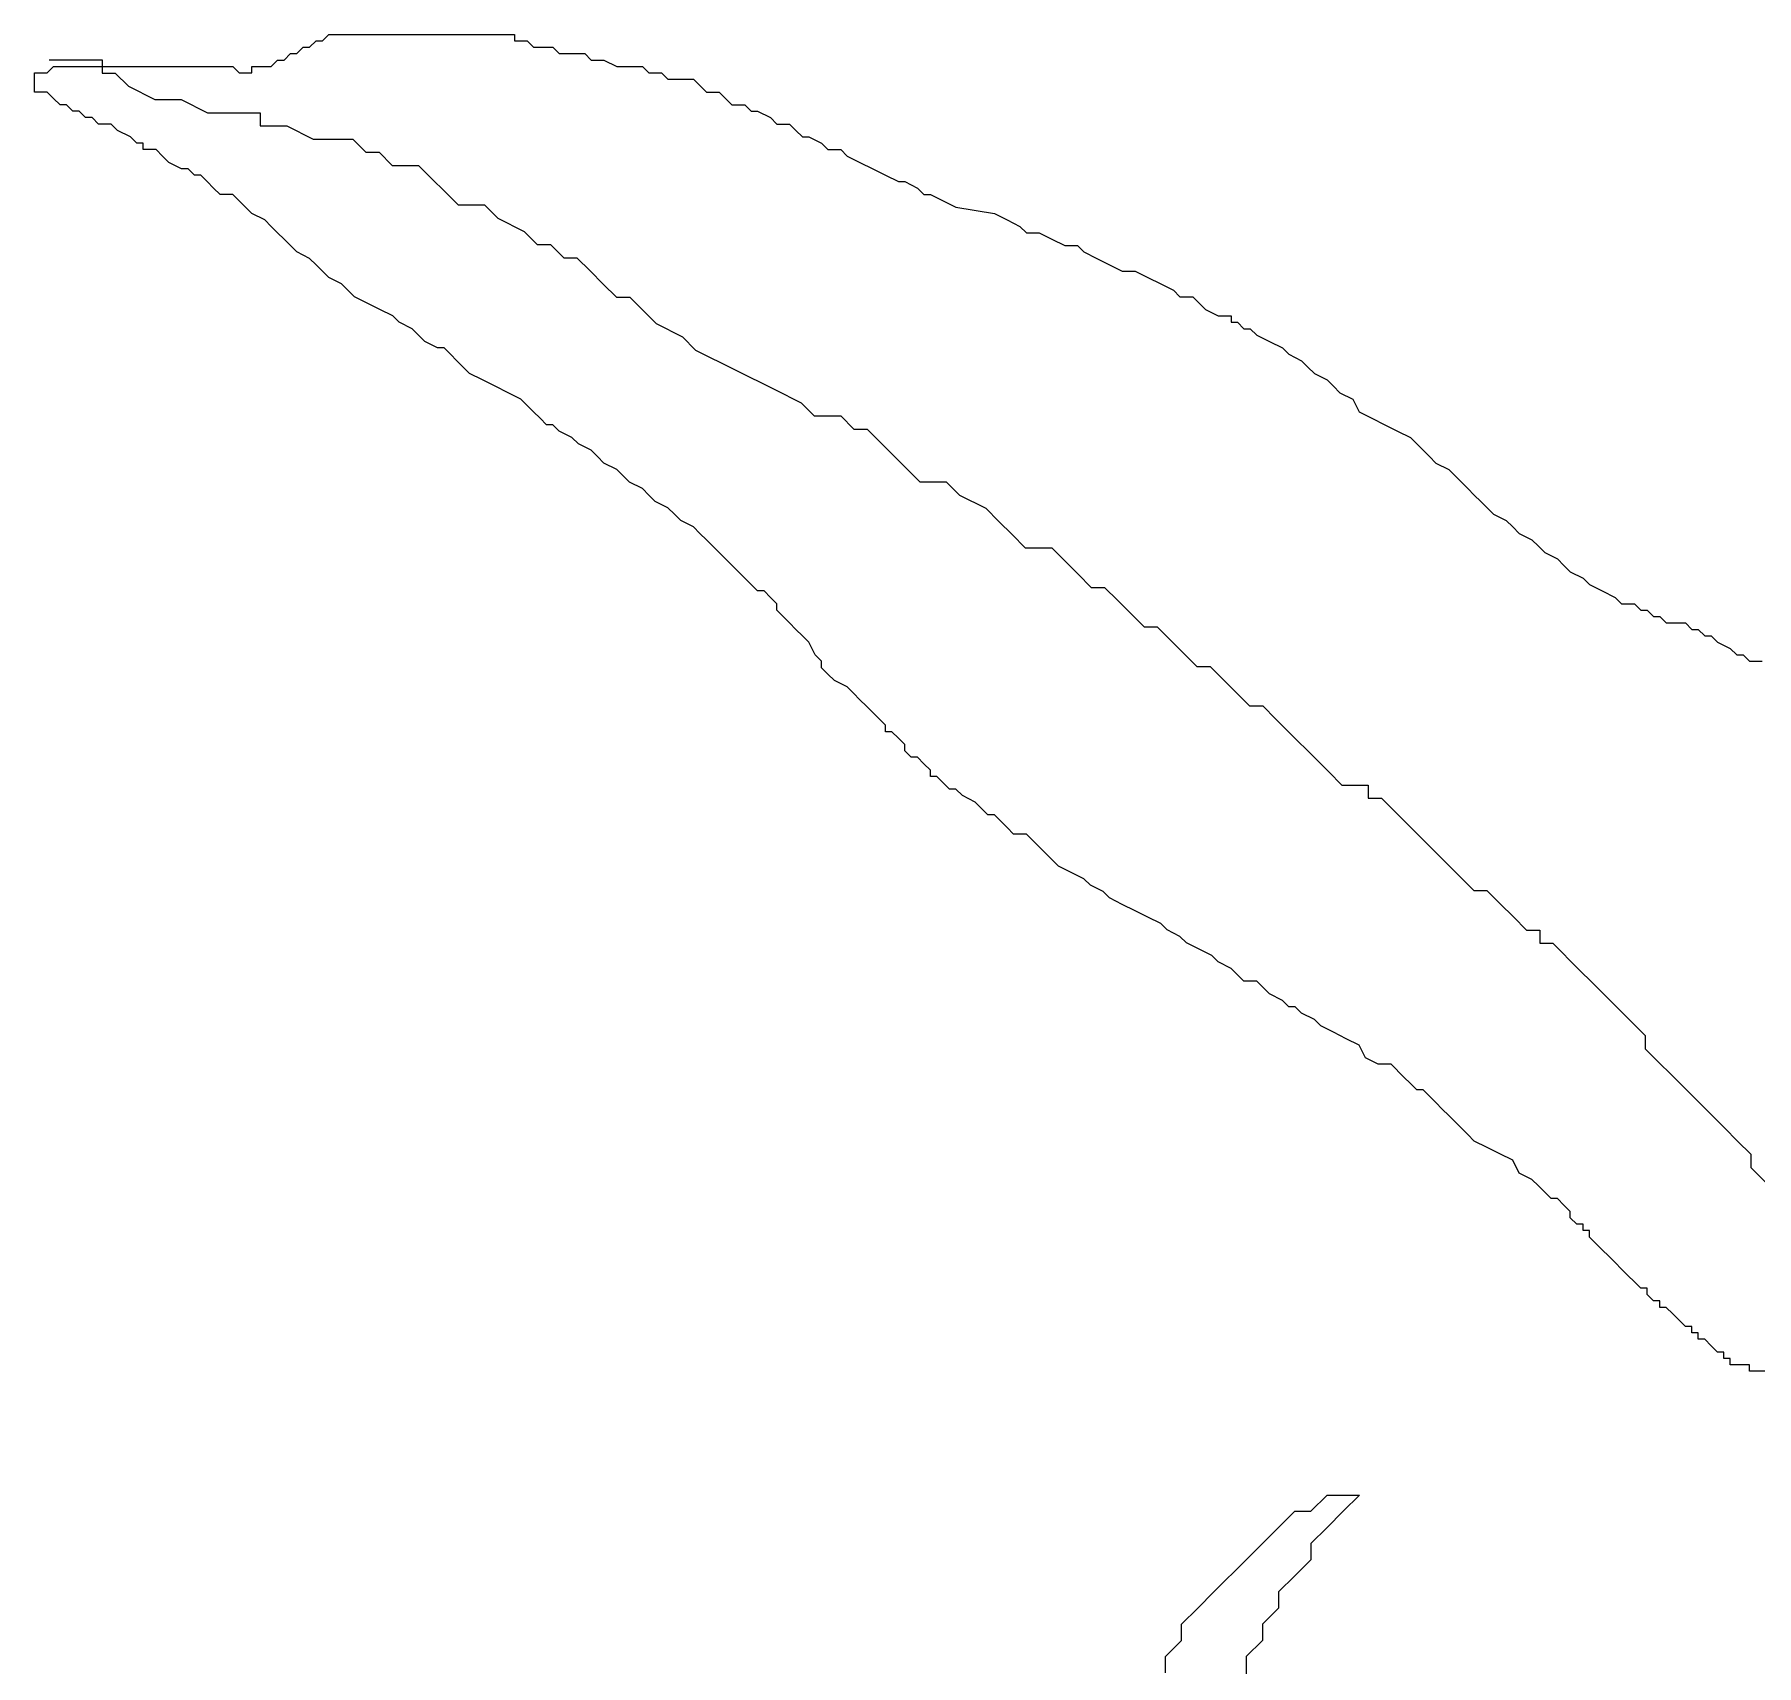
# Model space of a CAD drawing. Header units: millimetres. Extents: x 12377 to 30673, y 89761 to 101952.
# Drawn here: x 14218.5 to 14427, y 96937.6 to 97135.1 of the extents above; entities that cross this region are included whole.
import ezdxf

# ---------------------------------------------------------------- set-up
doc = ezdxf.new("R2010")
doc.units = ezdxf.units.MM

# ---------------------------------------------------------------- blocks, each defined once
blk = doc.blocks.new('A$C653B1D6D')
for p, q in [((111.96, 1143.67), (112.93, 1144.64)), ((112.93, 1144.64), (141.01, 1144.64)), ((141.01, 1144.64), (141.01, 1143.67)), ((106.15, 1140.77), (107.12, 1141.74)), ((107.12, 1141.74), (108.08, 1141.74)), ((108.08, 1141.74), (109.05, 1142.71)), ((109.05, 1142.71), (110.02, 1142.71)), ((110.02, 1142.71), (110.99, 1143.67)), ((110.99, 1143.67), (111.96, 1143.67)), ((141.01, 1143.67), (142.95, 1143.67)), ((142.95, 1143.67), (143.92, 1142.71)), ((143.92, 1142.71), (146.83, 1142.71)), ((146.83, 1142.71), (147.79, 1141.74)), ((147.79, 1141.74), (151.67, 1141.74)), ((151.67, 1141.74), (152.64, 1140.77)), ((70.31, 1138.84), (71.28, 1139.8)), ((70.62, 1140.78), (78.61, 1140.78)), ((71.28, 1139.8), (72.25, 1139.8)), ((72.25, 1139.8), (98.4, 1139.8)), ((78.61, 1140.78), (78.61, 1138.79)), ((98.4, 1139.8), (99.37, 1138.84)), ((101.3, 1139.8), (104.21, 1139.8)), ((101.3, 1138.84), (101.3, 1139.8)), ((104.21, 1139.8), (105.18, 1140.77)), ((105.18, 1140.77), (106.15, 1140.77)), ((152.64, 1140.77), (154.57, 1140.77)), ((154.57, 1140.77), (156.51, 1139.8)), ((156.51, 1139.8), (160.38, 1139.8)), ((160.38, 1139.8), (161.35, 1138.84)), ((68.37, 1138.84), (70.31, 1138.84)), ((68.37, 1135.93), (68.37, 1138.84)), ((78.61, 1138.79), (80.6, 1138.79)), ((80.6, 1138.79), (82.6, 1136.8)), ((82.6, 1136.8), (86.59, 1134.8)), ((99.37, 1138.84), (101.3, 1138.84)), ((161.35, 1138.84), (163.29, 1138.84)), ((163.29, 1138.84), (164.26, 1137.87)), ((164.26, 1137.87), (168.13, 1137.87)), ((168.13, 1137.87), (169.1, 1136.9)), ((169.1, 1136.9), (170.07, 1135.93)), ((70.31, 1135.93), (68.37, 1135.93)), ((71.28, 1134.96), (70.31, 1135.93)), ((72.25, 1134), (71.28, 1134.96)), ((73.22, 1134), (72.25, 1134)), ((74.19, 1133.03), (73.22, 1134)), ((86.59, 1134.8), (90.58, 1134.8)), ((90.58, 1134.8), (94.58, 1132.81)), ((170.07, 1135.93), (172.01, 1135.93)), ((172.01, 1135.93), (172.98, 1134.96)), ((172.98, 1134.96), (173.94, 1134)), ((173.94, 1134), (175.88, 1134)), ((175.88, 1134), (176.85, 1133.03)), ((75.15, 1133.03), (74.19, 1133.03)), ((76.12, 1132.06), (75.15, 1133.03)), ((77.09, 1132.06), (76.12, 1132.06)), ((78.06, 1131.09), (77.09, 1132.06)), ((94.58, 1132.81), (102.56, 1132.81)), ((102.56, 1132.81), (102.56, 1130.81)), ((176.85, 1133.03), (177.82, 1133.03)), ((177.82, 1133.03), (179.75, 1132.06)), ((179.75, 1132.06), (180.72, 1131.09)), ((80, 1131.09), (78.06, 1131.09)), ((80.97, 1130.13), (80, 1131.09)), ((82.9, 1129.16), (80.97, 1130.13)), ((83.87, 1128.19), (82.9, 1129.16)), ((102.56, 1130.81), (106.55, 1130.81)), ((106.55, 1130.81), (110.55, 1128.82)), ((110.55, 1128.82), (116.54, 1128.82)), ((116.54, 1128.82), (118.53, 1126.82)), ((180.72, 1131.09), (182.66, 1131.09)), ((182.66, 1131.09), (183.63, 1130.13)), ((183.63, 1130.13), (184.6, 1129.16)), ((184.6, 1129.16), (185.57, 1129.16)), ((185.57, 1129.16), (187.5, 1128.19)), ((84.84, 1128.19), (83.87, 1128.19)), ((84.84, 1127.22), (84.84, 1128.19)), ((86.78, 1127.22), (84.84, 1127.22)), ((87.75, 1126.25), (86.78, 1127.22)), ((88.71, 1125.29), (87.75, 1126.25)), ((118.53, 1126.82), (120.53, 1126.82)), ((120.53, 1126.82), (122.52, 1124.83)), ((187.5, 1128.19), (188.47, 1127.22)), ((188.47, 1127.22), (190.41, 1127.22)), ((190.41, 1127.22), (191.38, 1126.25)), ((191.38, 1126.25), (193.31, 1125.29)), ((90.65, 1124.32), (88.71, 1125.29)), ((91.62, 1124.32), (90.65, 1124.32)), ((92.59, 1123.35), (91.62, 1124.32)), ((93.56, 1123.35), (92.59, 1123.35)), ((94.52, 1122.38), (93.56, 1123.35)), ((122.52, 1124.83), (126.52, 1124.83)), ((126.52, 1124.83), (132.51, 1118.84)), ((193.31, 1125.29), (195.25, 1124.32)), ((195.25, 1124.32), (197.19, 1123.35)), ((197.19, 1123.35), (199.13, 1122.38)), ((95.49, 1121.41), (94.52, 1122.38)), ((96.46, 1120.45), (95.49, 1121.41)), ((199.13, 1122.38), (200.09, 1122.38)), ((200.09, 1122.38), (202.03, 1121.41)), ((202.03, 1121.41), (203, 1120.45)), ((98.4, 1120.45), (96.46, 1120.45)), ((99.37, 1119.48), (98.4, 1120.45)), ((100.34, 1118.51), (99.37, 1119.48)), ((101.3, 1117.54), (100.34, 1118.51)), ((132.51, 1118.84), (136.5, 1118.84)), ((136.5, 1118.84), (138.49, 1116.85)), ((203, 1120.45), (203.97, 1120.45)), ((203.97, 1120.45), (205.9, 1119.48)), ((205.9, 1119.48), (207.84, 1118.51)), ((207.84, 1118.51), (213.65, 1117.54)), ((103.24, 1116.58), (101.3, 1117.54)), ((104.21, 1115.61), (103.24, 1116.58)), ((105.18, 1114.64), (104.21, 1115.61)), ((138.49, 1116.85), (142.49, 1114.85)), ((213.65, 1117.54), (215.59, 1116.58)), ((215.59, 1116.58), (217.53, 1115.61)), ((217.53, 1115.61), (218.5, 1114.64)), ((106.15, 1113.67), (105.18, 1114.64)), ((107.12, 1112.7), (106.15, 1113.67)), ((142.49, 1114.85), (144.48, 1112.86)), ((218.5, 1114.64), (220.43, 1114.64)), ((220.43, 1114.64), (222.37, 1113.67)), ((222.37, 1113.67), (224.31, 1112.7)), ((108.08, 1111.74), (107.12, 1112.7)), ((110.02, 1110.77), (108.08, 1111.74)), ((110.99, 1109.8), (110.02, 1110.77)), ((144.48, 1112.86), (146.48, 1112.86)), ((146.48, 1112.86), (148.48, 1110.86)), ((148.48, 1110.86), (150.47, 1110.86)), ((150.47, 1110.86), (152.47, 1108.87)), ((224.31, 1112.7), (226.24, 1112.7)), ((226.24, 1112.7), (227.21, 1111.74)), ((227.21, 1111.74), (229.15, 1110.77)), ((229.15, 1110.77), (231.09, 1109.8)), ((111.96, 1108.83), (110.99, 1109.8)), ((112.93, 1107.86), (111.96, 1108.83)), ((114.86, 1106.9), (112.93, 1107.86)), ((152.47, 1108.87), (154.46, 1106.87)), ((231.09, 1109.8), (233.02, 1108.83)), ((233.02, 1108.83), (234.96, 1108.83)), ((234.96, 1108.83), (236.9, 1107.86)), ((236.9, 1107.86), (238.83, 1106.9)), ((116.8, 1104.96), (114.86, 1106.9)), ((154.46, 1106.87), (156.46, 1104.88)), ((238.83, 1106.9), (240.77, 1105.93)), ((240.77, 1105.93), (241.74, 1104.96)), ((118.74, 1103.99), (116.8, 1104.96)), ((120.67, 1103.03), (118.74, 1103.99)), ((122.61, 1102.06), (120.67, 1103.03)), ((156.46, 1104.88), (158.46, 1104.88)), ((158.46, 1104.88), (162.45, 1100.89)), ((241.74, 1104.96), (243.68, 1104.96)), ((243.68, 1104.96), (244.65, 1103.99)), ((244.65, 1103.99), (245.61, 1103.03)), ((245.61, 1103.03), (247.55, 1102.06)), ((123.58, 1101.09), (122.61, 1102.06)), ((125.52, 1100.12), (123.58, 1101.09)), ((126.49, 1099.15), (125.52, 1100.12)), ((162.45, 1100.89), (166.44, 1098.89)), ((247.55, 1102.06), (249.49, 1102.06)), ((249.49, 1102.06), (249.49, 1101.09)), ((249.49, 1101.09), (250.46, 1101.09)), ((250.46, 1101.09), (251.43, 1100.12)), ((251.43, 1100.12), (252.39, 1100.12)), ((252.39, 1100.12), (253.36, 1099.15)), ((127.45, 1098.19), (126.49, 1099.15)), ((129.39, 1097.22), (127.45, 1098.19)), ((166.44, 1098.89), (168.44, 1096.9)), ((253.36, 1099.15), (255.3, 1098.19)), ((255.3, 1098.19), (257.24, 1097.22)), ((130.36, 1097.22), (129.39, 1097.22)), ((131.33, 1096.25), (130.36, 1097.22)), ((132.3, 1095.28), (131.33, 1096.25)), ((133.27, 1094.32), (132.3, 1095.28)), ((168.44, 1096.9), (180.41, 1090.92)), ((257.24, 1097.22), (258.21, 1096.25)), ((258.21, 1096.25), (260.14, 1095.28)), ((260.14, 1095.28), (261.11, 1094.32)), ((134.23, 1093.35), (133.27, 1094.32)), ((136.17, 1092.38), (134.23, 1093.35)), ((138.11, 1091.41), (136.17, 1092.38)), ((261.11, 1094.32), (262.08, 1093.35)), ((262.08, 1093.35), (264.02, 1092.38)), ((264.02, 1092.38), (264.98, 1091.41)), ((140.05, 1090.44), (138.11, 1091.41)), ((141.98, 1089.48), (140.05, 1090.44)), ((142.95, 1088.51), (141.98, 1089.48)), ((180.41, 1090.92), (184.41, 1088.92)), ((264.98, 1091.41), (265.95, 1090.44)), ((265.95, 1090.44), (267.89, 1089.48)), ((267.89, 1089.48), (268.86, 1087.54)), ((143.92, 1087.54), (142.95, 1088.51)), ((144.89, 1086.57), (143.92, 1087.54)), ((184.41, 1088.92), (186.4, 1086.93)), ((186.4, 1086.93), (190.4, 1086.93)), ((190.4, 1086.93), (192.39, 1084.93)), ((268.86, 1087.54), (270.8, 1086.57)), ((145.86, 1085.6), (144.89, 1086.57)), ((146.83, 1085.6), (145.86, 1085.6)), ((147.79, 1084.64), (146.83, 1085.6)), ((149.73, 1083.67), (147.79, 1084.64)), ((192.39, 1084.93), (194.39, 1084.93)), ((194.39, 1084.93), (196.38, 1082.94)), ((270.8, 1086.57), (272.73, 1085.6)), ((272.73, 1085.6), (274.67, 1084.64)), ((274.67, 1084.64), (276.61, 1083.67)), ((150.7, 1082.7), (149.73, 1083.67)), ((152.64, 1081.73), (150.7, 1082.7)), ((153.6, 1080.77), (152.64, 1081.73)), ((196.38, 1082.94), (198.38, 1080.94)), ((276.61, 1083.67), (277.58, 1082.7)), ((277.58, 1082.7), (278.54, 1081.73)), ((278.54, 1081.73), (279.51, 1080.77)), ((154.57, 1079.8), (153.6, 1080.77)), ((156.51, 1078.83), (154.57, 1079.8)), ((198.38, 1080.94), (200.38, 1078.95)), ((279.51, 1080.77), (280.48, 1079.8)), ((280.48, 1079.8), (282.42, 1078.83)), ((157.48, 1077.86), (156.51, 1078.83)), ((158.45, 1076.89), (157.48, 1077.86)), ((160.38, 1075.93), (158.45, 1076.89)), ((200.38, 1078.95), (202.37, 1076.95)), ((202.37, 1076.95), (206.37, 1076.95)), ((206.37, 1076.95), (208.36, 1074.96)), ((282.42, 1078.83), (283.39, 1077.86)), ((283.39, 1077.86), (284.36, 1076.89)), ((284.36, 1076.89), (285.32, 1075.93)), ((161.35, 1074.96), (160.38, 1075.93)), ((162.32, 1073.99), (161.35, 1074.96)), ((164.26, 1073.02), (162.32, 1073.99)), ((208.36, 1074.96), (212.35, 1072.96)), ((285.32, 1075.93), (286.29, 1074.96)), ((286.29, 1074.96), (287.26, 1073.99)), ((287.26, 1073.99), (288.23, 1073.02)), ((165.23, 1072.06), (164.26, 1073.02)), ((166.2, 1071.09), (165.23, 1072.06)), ((212.35, 1072.96), (214.35, 1070.97)), ((288.23, 1073.02), (289.2, 1072.06)), ((289.2, 1072.06), (291.13, 1071.09)), ((168.13, 1070.12), (166.2, 1071.09)), ((169.1, 1069.15), (168.13, 1070.12)), ((170.07, 1068.18), (169.1, 1069.15)), ((214.35, 1070.97), (216.35, 1068.97)), ((216.35, 1068.97), (218.34, 1066.98)), ((291.13, 1071.09), (292.1, 1070.12)), ((292.1, 1070.12), (293.07, 1069.15)), ((293.07, 1069.15), (295.01, 1068.18)), ((171.04, 1067.22), (170.07, 1068.18)), ((172.01, 1066.25), (171.04, 1067.22)), ((172.98, 1065.28), (172.01, 1066.25)), ((218.34, 1066.98), (222.34, 1066.98)), ((222.34, 1066.98), (224.33, 1064.98)), ((295.01, 1068.18), (295.98, 1067.22)), ((295.98, 1067.22), (296.95, 1066.25)), ((296.95, 1066.25), (298.88, 1065.28)), ((174.91, 1063.34), (172.98, 1065.28)), ((224.33, 1064.98), (226.33, 1062.99)), ((298.88, 1065.28), (299.85, 1064.31)), ((299.85, 1064.31), (300.82, 1063.34)), ((175.88, 1062.38), (174.91, 1063.34)), ((176.85, 1061.41), (175.88, 1062.38)), ((177.82, 1060.44), (176.85, 1061.41)), ((226.33, 1062.99), (228.32, 1060.99)), ((228.32, 1060.99), (230.32, 1060.99)), ((230.32, 1060.99), (232.32, 1059)), ((300.82, 1063.34), (302.76, 1062.38)), ((302.76, 1062.38), (303.73, 1061.41)), ((303.73, 1061.41), (305.66, 1060.44)), ((178.79, 1060.44), (177.82, 1060.44)), ((179.75, 1059.47), (178.79, 1060.44)), ((180.72, 1058.51), (179.75, 1059.47)), ((180.72, 1057.54), (180.72, 1058.51)), ((232.32, 1059), (236.31, 1055.01)), ((305.66, 1060.44), (307.6, 1059.47)), ((307.6, 1059.47), (308.57, 1058.51)), ((308.57, 1058.51), (310.51, 1058.51)), ((310.51, 1058.51), (311.47, 1057.54)), ((181.69, 1056.57), (180.72, 1057.54)), ((182.66, 1055.6), (181.69, 1056.57)), ((183.63, 1054.63), (182.66, 1055.6)), ((311.47, 1057.54), (312.44, 1057.54)), ((312.44, 1057.54), (313.41, 1056.57)), ((313.41, 1056.57), (314.38, 1056.57)), ((314.38, 1056.57), (315.35, 1055.6)), ((315.35, 1055.6), (318.25, 1055.6)), ((318.25, 1055.6), (319.22, 1054.63)), ((184.6, 1053.67), (183.63, 1054.63)), ((185.57, 1052.7), (184.6, 1053.67)), ((236.31, 1055.01), (238.31, 1055.01)), ((238.31, 1055.01), (240.3, 1053.01)), ((240.3, 1053.01), (242.3, 1051.02)), ((319.22, 1054.63), (320.19, 1054.63)), ((320.19, 1054.63), (321.16, 1053.67)), ((321.16, 1053.67), (322.13, 1053.67)), ((322.13, 1053.67), (323.1, 1052.7)), ((186.53, 1050.76), (185.57, 1052.7)), ((187.5, 1049.8), (186.53, 1050.76)), ((242.3, 1051.02), (244.29, 1049.02)), ((323.1, 1052.7), (325.03, 1051.73)), ((325.03, 1051.73), (326, 1050.76)), ((326, 1050.76), (326.97, 1050.76)), ((326.97, 1050.76), (327.94, 1049.8)), ((187.5, 1048.83), (187.5, 1049.8)), ((188.47, 1047.86), (187.5, 1048.83)), ((189.44, 1046.89), (188.47, 1047.86)), ((244.29, 1049.02), (246.29, 1049.02)), ((246.29, 1049.02), (252.28, 1043.04)), ((327.94, 1049.8), (329.88, 1049.8)), ((191.38, 1045.92), (189.44, 1046.89)), ((192.35, 1044.96), (191.38, 1045.92)), ((193.31, 1043.99), (192.35, 1044.96)), ((194.28, 1043.02), (193.31, 1043.99)), ((195.25, 1042.05), (194.28, 1043.02)), ((252.28, 1043.04), (254.27, 1043.04)), ((254.27, 1043.04), (256.27, 1041.05)), ((196.22, 1041.08), (195.25, 1042.05)), ((197.19, 1040.12), (196.22, 1041.08)), ((197.19, 1039.15), (197.19, 1040.12)), ((256.27, 1041.05), (264.26, 1033.07)), ((198.16, 1039.15), (197.19, 1039.15)), ((199.13, 1038.18), (198.16, 1039.15)), ((200.09, 1037.21), (199.13, 1038.18)), ((200.09, 1036.25), (200.09, 1037.21)), ((201.06, 1035.28), (200.09, 1036.25)), ((202.03, 1035.28), (201.06, 1035.28)), ((203, 1034.31), (202.03, 1035.28)), ((203.97, 1033.34), (203, 1034.31)), ((203.97, 1032.37), (203.97, 1033.34)), ((204.94, 1032.37), (203.97, 1032.37)), ((205.9, 1031.41), (204.94, 1032.37)), ((264.26, 1033.07), (266.25, 1031.07)), ((206.87, 1030.44), (205.9, 1031.41)), ((207.84, 1030.44), (206.87, 1030.44)), ((208.81, 1029.47), (207.84, 1030.44)), ((266.25, 1031.07), (270.24, 1031.07)), ((270.24, 1031.07), (270.24, 1029.08)), ((210.75, 1028.5), (208.81, 1029.47)), ((211.72, 1027.54), (210.75, 1028.5)), ((212.68, 1026.57), (211.72, 1027.54)), ((270.24, 1029.08), (272.24, 1029.08)), ((272.24, 1029.08), (278.23, 1023.09)), ((213.65, 1026.57), (212.68, 1026.57)), ((214.62, 1025.6), (213.65, 1026.57)), ((215.59, 1024.63), (214.62, 1025.6)), ((216.56, 1023.66), (215.59, 1024.63)), ((218.5, 1023.66), (216.56, 1023.66)), ((219.46, 1022.7), (218.5, 1023.66)), ((220.43, 1021.73), (219.46, 1022.7)), ((221.4, 1020.76), (220.43, 1021.73)), ((278.23, 1023.09), (280.23, 1021.1)), ((222.37, 1019.79), (221.4, 1020.76)), ((223.34, 1018.82), (222.37, 1019.79)), ((280.23, 1021.1), (282.22, 1019.1)), ((282.22, 1019.1), (286.21, 1015.11)), ((225.28, 1017.86), (223.34, 1018.82)), ((227.21, 1016.89), (225.28, 1017.86)), ((228.18, 1015.92), (227.21, 1016.89)), ((230.12, 1014.95), (228.18, 1015.92)), ((231.09, 1013.99), (230.12, 1014.95)), ((233.02, 1013.02), (231.09, 1013.99)), ((286.21, 1015.11), (288.21, 1015.11)), ((288.21, 1015.11), (290.21, 1013.12)), ((234.96, 1012.05), (233.02, 1013.02)), ((236.9, 1011.08), (234.96, 1012.05)), ((290.21, 1013.12), (292.2, 1011.12)), ((238.83, 1010.11), (236.9, 1011.08)), ((239.8, 1009.15), (238.83, 1010.11)), ((241.74, 1008.18), (239.8, 1009.15)), ((292.2, 1011.12), (294.2, 1009.13)), ((294.2, 1009.13), (296.2, 1009.13)), ((296.2, 1009.13), (296.2, 1007.13)), ((242.71, 1007.21), (241.74, 1008.18)), ((244.65, 1006.24), (242.71, 1007.21)), ((246.58, 1005.28), (244.65, 1006.24)), ((296.2, 1007.13), (298.19, 1007.13)), ((298.19, 1007.13), (302.18, 1003.14)), ((247.55, 1004.31), (246.58, 1005.28)), ((249.49, 1003.34), (247.55, 1004.31)), ((250.46, 1002.37), (249.49, 1003.34)), ((251.43, 1001.4), (250.46, 1002.37)), ((253.36, 1001.4), (251.43, 1001.4)), ((254.33, 1000.44), (253.36, 1001.4)), ((302.18, 1003.14), (304.18, 1001.15)), ((304.18, 1001.15), (310.17, 995.17)), ((255.3, 999.47), (254.33, 1000.44)), ((257.24, 998.5), (255.3, 999.47)), ((258.21, 997.53), (257.24, 998.5)), ((259.17, 997.53), (258.21, 997.53)), ((260.14, 996.56), (259.17, 997.53)), ((262.08, 995.6), (260.14, 996.56)), ((263.05, 994.63), (262.08, 995.6)), ((264.98, 993.66), (263.05, 994.63)), ((266.92, 992.69), (264.98, 993.66)), ((310.17, 995.17), (312.17, 993.17)), ((312.17, 993.17), (312.17, 991.18)), ((268.86, 991.73), (266.92, 992.69)), ((269.83, 989.79), (268.86, 991.73)), ((312.17, 991.18), (318.15, 985.19)), ((271.76, 988.82), (269.83, 989.79)), ((273.7, 988.82), (271.76, 988.82)), ((275.64, 986.89), (273.7, 988.82)), ((276.61, 985.92), (275.64, 986.89)), ((277.58, 984.95), (276.61, 985.92)), ((318.15, 985.19), (320.15, 983.2)), ((278.54, 984.95), (277.58, 984.95)), ((279.51, 983.98), (278.54, 984.95)), ((280.48, 983.02), (279.51, 983.98)), ((281.45, 982.05), (280.48, 983.02)), ((320.15, 983.2), (324.14, 979.21)), ((282.42, 981.08), (281.45, 982.05)), ((283.39, 980.11), (282.42, 981.08)), ((284.36, 979.14), (283.39, 980.11)), ((285.32, 978.18), (284.36, 979.14)), ((286.29, 977.21), (285.32, 978.18)), ((324.14, 979.21), (326.14, 977.21)), ((288.23, 976.24), (286.29, 977.21)), ((290.17, 975.27), (288.23, 976.24)), ((292.1, 974.3), (290.17, 975.27)), ((326.14, 977.21), (328.14, 975.22)), ((328.14, 975.22), (328.14, 973.22)), ((293.07, 972.37), (292.1, 974.3)), ((295.01, 971.4), (293.07, 972.37)), ((328.14, 973.22), (336.12, 965.24)), ((295.98, 970.43), (295.01, 971.4)), ((296.95, 969.47), (295.98, 970.43)), ((297.91, 968.5), (296.95, 969.47)), ((298.88, 968.5), (297.91, 968.5)), ((299.85, 967.53), (298.88, 968.5)), ((300.82, 966.56), (299.85, 967.53)), ((300.82, 965.59), (300.82, 966.56)), ((301.79, 964.63), (300.82, 965.59)), ((302.76, 964.63), (301.79, 964.63)), ((302.76, 963.66), (302.76, 964.63)), ((303.73, 963.66), (302.76, 963.66)), ((303.73, 962.69), (303.73, 963.66)), ((304.69, 961.72), (303.73, 962.69)), ((305.66, 960.76), (304.69, 961.72)), ((306.63, 959.79), (305.66, 960.76)), ((307.6, 958.82), (306.63, 959.79)), ((308.57, 957.85), (307.6, 958.82)), ((309.54, 956.88), (308.57, 957.85)), ((310.51, 955.92), (309.54, 956.88)), ((311.47, 954.95), (310.51, 955.92)), ((312.44, 954.95), (311.47, 954.95)), ((312.44, 953.98), (312.44, 954.95)), ((313.41, 953.01), (312.44, 953.98)), ((314.38, 953.01), (313.41, 953.01)), ((314.38, 952.04), (314.38, 953.01)), ((315.35, 952.04), (314.38, 952.04)), ((316.32, 951.08), (315.35, 952.04)), ((317.29, 950.11), (316.32, 951.08)), ((318.25, 949.14), (317.29, 950.11)), ((319.22, 949.14), (318.25, 949.14)), ((319.22, 948.17), (319.22, 949.14)), ((320.19, 948.17), (319.22, 948.17)), ((320.19, 947.21), (320.19, 948.17)), ((321.16, 947.21), (320.19, 947.21)), ((322.13, 946.24), (321.16, 947.21)), ((323.1, 945.27), (322.13, 946.24)), ((324.06, 945.27), (323.1, 945.27)), ((324.06, 944.3), (324.06, 945.27)), ((325.03, 944.3), (324.06, 944.3)), ((325.03, 943.33), (325.03, 944.3)), ((327.94, 943.33), (325.03, 943.33)), ((327.94, 942.37), (327.94, 943.33)), ((330.84, 942.37), (327.94, 942.37)), ((261.56, 921.2), (264, 923.64)), ((264, 923.64), (268.89, 923.64)), ((268.89, 923.64), (266.45, 921.2)), ((256.67, 918.75), (259.11, 921.2)), ((259.11, 921.2), (261.56, 921.2)), ((266.45, 921.2), (264, 918.75)), ((254.22, 916.31), (256.67, 918.75)), ((264, 918.75), (261.56, 916.31)), ((251.78, 913.87), (254.22, 916.31)), ((261.56, 916.31), (261.56, 913.87)), ((246.89, 908.98), (251.78, 913.87)), ((261.56, 913.87), (259.11, 911.42)), ((259.11, 911.42), (256.67, 908.98)), ((244.45, 906.54), (246.89, 908.98)), ((256.67, 908.98), (256.67, 906.54)), ((242, 904.09), (244.45, 906.54)), ((256.67, 906.54), (254.22, 904.09)), ((242, 901.65), (242, 904.09)), ((254.22, 904.09), (254.22, 901.65)), ((239.56, 899.21), (242, 901.65)), ((239.56, 896.77), (239.56, 899.21)), ((254.22, 901.65), (251.78, 899.21)), ((251.78, 899.21), (251.78, 894.32))]:
    blk.add_line(p, q)

msp = doc.modelspace()

# ---------------------------------------------------------------- block references
at = {"xscale": 0.8, "yscale": 0.8, "zscale": 0.8}
msp.add_blockref('A$C653B1D6D', (14163.81, 96219.36), dxfattribs=at)

doc.saveas('drawing.dxf')
